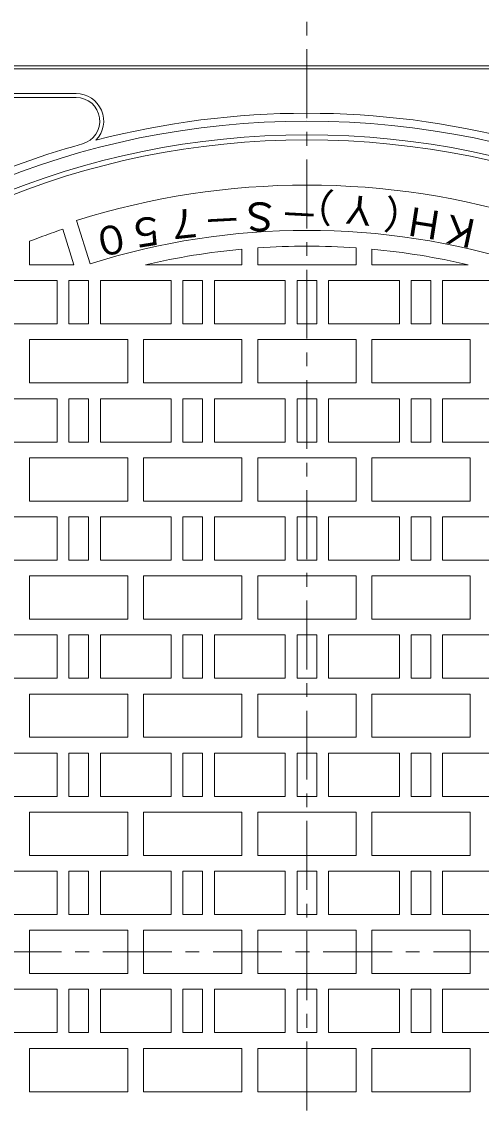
# Model space of a CAD drawing. Units: millimetres, scale not verified. Extents: x -1027 to 1330, y -947 to 943.
# Drawn here: x -659 to -425, y 353 to 904 of the extents above; entities that cross this region are included whole.
import ezdxf
from ezdxf.enums import TextEntityAlignment as Align

# ---------------------------------------------------------------- set-up
doc = ezdxf.new("R2010")
doc.units = ezdxf.units.MM
doc.header["$LTSCALE"] = 7
doc.linetypes.add('CHAIN1', pattern=[8, 5, -1, 1, -1])
for name, color, linetype, lineweight in [('0-0_通り芯', 3, 'CHAIN1', 9), ('0-1_躯体', 2, 'Continuous', 9), ('0-2_仕上', 3, 'Continuous', 9), ('0-5_寸法', 7, 'Continuous', 9)]:
    doc.layers.add(name, color=color, linetype=linetype, lineweight=lineweight)
doc.styles.add('ＭＳ ゴシック', font='')
doc.styles.get('ＭＳ ゴシック').set_extended_font_data('MS Gothic')

msp = doc.modelspace()

# ---------------------------------------------------------------- linework, layer by layer
at = {"layer": '0-0_通り芯'}
for p, q in [((-513.805, -41.422), (-513.805, 903.578)), ((-1009.529, 431.078), (-18.081, 431.078))]:
    msp.add_line(p, q, dxfattribs=at)
at = {"layer": '0-1_躯体'}
for p, q in [((-138.805, 881.078), (-888.805, 881.078)), ((-138.805, 879.578), (-888.805, 879.578)), ((-874.522, 867.078), (-631.108, 867.078)), ((-843.396, 865.078), (-631.108, 865.078))]:
    msp.add_line(p, q, dxfattribs=at)
for radius in [422, 415]:
    msp.add_circle((-513.805, 431.078), radius, dxfattribs=at)
for centre, radius, start, end in [((-631.108, 853.078), 14, 316.06198, 90), ((-631.108, 853.078), 12, 285.53416, 90), ((-513.805, 431.078), 426, 75.42221, 104.57779), ((-513.805, 431.078), 426, 105.5343, 125.27141)]:
    msp.add_arc(centre, radius, start, end, dxfattribs=at)
at = {"layer": '0-2_仕上'}
for p, q in [((-624.013, 780.616), (-630.93, 802.551)), ((-632.232, 780.078), (-637.933, 798.159)), ((-654.805, 780.078), (-654.805, 792.015)), ((-546.805, 788.056), (-546.805, 780.078)), ((-538.805, 780.078), (-538.805, 788.705)), ((-488.805, 780.078), (-488.805, 788.705)), ((-480.805, 788.056), (-480.805, 780.078)), ((-654.805, 780.078), (-632.232, 780.078)), ((-595.788, 780.078), (-546.805, 780.078)), ((-538.805, 780.078), (-488.805, 780.078)), ((-480.805, 780.078), (-431.822, 780.078)), ((-634.805, 750.078), (-634.805, 772.078)), ((-518.805, 750.078), (-518.805, 772.078)), ((-518.805, 772.078), (-508.805, 772.078)), ((-508.805, 750.078), (-508.805, 772.078)), ((-624.805, 750.078), (-634.805, 750.078)), ((-508.805, 750.078), (-518.805, 750.078)), ((-654.805, 742.078), (-604.805, 742.078)), ((-654.805, 720.078), (-654.805, 742.078)), ((-604.805, 742.078), (-604.805, 720.078)), ((-596.805, 742.078), (-546.805, 742.078)), ((-596.805, 720.078), (-596.805, 742.078)), ((-546.805, 742.078), (-546.805, 720.078)), ((-538.805, 742.078), (-488.805, 742.078)), ((-538.805, 720.078), (-538.805, 742.078)), ((-488.805, 720.078), (-488.805, 742.078)), ((-430.805, 742.078), (-480.805, 742.078)), ((-480.805, 742.078), (-480.805, 720.078)), ((-430.805, 720.078), (-430.805, 742.078)), ((-654.805, 720.078), (-604.805, 720.078)), ((-596.805, 720.078), (-546.805, 720.078)), ((-538.805, 720.078), (-488.805, 720.078)), ((-480.805, 720.078), (-430.805, 720.078)), ((-518.805, 690.078), (-518.805, 712.079)), ((-518.805, 712.079), (-508.805, 712.079)), ((-508.805, 690.078), (-508.805, 712.079)), ((-508.805, 690.078), (-518.805, 690.078)), ((-654.805, 682.078), (-604.805, 682.078)), ((-654.805, 660.078), (-654.805, 682.078)), ((-604.805, 682.078), (-604.805, 660.078)), ((-596.805, 682.078), (-546.805, 682.078)), ((-596.805, 660.078), (-596.805, 682.078)), ((-546.805, 682.078), (-546.805, 660.078)), ((-538.805, 682.078), (-488.805, 682.078)), ((-538.805, 660.078), (-538.805, 682.078)), ((-488.805, 660.078), (-488.805, 682.078)), ((-430.805, 660.078), (-430.805, 682.078)), ((-654.805, 660.078), (-604.805, 660.078)), ((-596.805, 660.078), (-546.805, 660.078)), ((-538.805, 660.078), (-488.805, 660.078)), ((-480.805, 660.078), (-430.805, 660.078)), ((-518.805, 630.078), (-518.805, 652.078)), ((-518.805, 652.078), (-508.805, 652.078)), ((-508.805, 630.078), (-508.805, 652.078)), ((-508.805, 630.078), (-518.805, 630.078)), ((-654.805, 622.078), (-604.805, 622.078)), ((-654.805, 600.078), (-654.805, 622.078)), ((-604.805, 622.078), (-604.805, 600.078)), ((-596.805, 622.078), (-546.805, 622.078)), ((-596.805, 600.078), (-596.805, 622.078)), ((-546.805, 622.078), (-546.805, 600.078)), ((-538.805, 622.078), (-488.805, 622.078)), ((-538.805, 600.078), (-538.805, 622.078)), ((-488.805, 600.078), (-488.805, 622.078)), ((-430.805, 600.078), (-430.805, 622.078)), ((-654.805, 600.078), (-604.805, 600.078)), ((-596.805, 600.078), (-546.805, 600.078)), ((-538.805, 600.078), (-488.805, 600.078)), ((-480.805, 600.078), (-430.805, 600.078)), ((-518.805, 570.078), (-518.805, 592.078)), ((-518.805, 592.078), (-508.805, 592.078)), ((-508.805, 570.078), (-508.805, 592.078)), ((-508.805, 570.078), (-518.805, 570.078)), ((-654.805, 562.078), (-604.805, 562.078)), ((-654.805, 540.078), (-654.805, 562.078)), ((-604.805, 562.078), (-604.805, 540.078)), ((-596.805, 562.078), (-546.805, 562.078)), ((-596.805, 540.078), (-596.805, 562.078)), ((-546.805, 562.078), (-546.805, 540.078)), ((-538.805, 562.078), (-488.805, 562.078)), ((-538.805, 540.078), (-538.805, 562.078)), ((-488.805, 540.078), (-488.805, 562.078)), ((-430.805, 562.078), (-480.805, 562.078)), ((-480.805, 562.078), (-480.805, 540.078)), ((-430.805, 540.078), (-430.805, 562.078)), ((-654.805, 540.078), (-604.805, 540.078)), ((-596.805, 540.078), (-546.805, 540.078)), ((-538.805, 540.078), (-488.805, 540.078)), ((-480.805, 540.078), (-430.805, 540.078)), ((-518.805, 510.078), (-518.805, 532.078)), ((-518.805, 532.078), (-508.805, 532.078)), ((-508.805, 510.078), (-508.805, 532.078)), ((-508.805, 510.078), (-518.805, 510.078)), ((-654.805, 502.078), (-604.805, 502.078)), ((-654.805, 480.078), (-654.805, 502.078)), ((-604.805, 502.078), (-604.805, 480.078)), ((-596.805, 502.078), (-546.805, 502.078)), ((-596.805, 480.078), (-596.805, 502.078)), ((-546.805, 502.078), (-546.805, 480.078)), ((-538.805, 502.078), (-488.805, 502.078)), ((-538.805, 480.078), (-538.805, 502.078)), ((-488.805, 480.078), (-488.805, 502.078)), ((-430.805, 502.078), (-480.805, 502.078)), ((-480.805, 502.078), (-480.805, 480.078)), ((-430.805, 480.078), (-430.805, 502.078)), ((-654.805, 480.078), (-604.805, 480.078)), ((-596.805, 480.078), (-546.805, 480.078)), ((-538.805, 480.078), (-488.805, 480.078)), ((-480.805, 480.078), (-430.805, 480.078)), ((-518.805, 450.078), (-518.805, 472.078)), ((-518.805, 472.078), (-508.805, 472.078)), ((-508.805, 450.078), (-508.805, 472.078)), ((-508.805, 450.078), (-518.805, 450.078)), ((-654.805, 420.078), (-654.805, 442.078)), ((-654.805, 442.078), (-604.805, 442.078)), ((-604.805, 442.078), (-604.805, 420.078)), ((-596.805, 442.078), (-546.805, 442.078)), ((-596.805, 420.078), (-596.805, 442.078)), ((-546.805, 442.078), (-546.805, 420.078)), ((-538.805, 442.078), (-488.805, 442.078)), ((-538.805, 420.078), (-538.805, 442.078)), ((-488.805, 420.078), (-488.805, 442.078)), ((-430.805, 442.078), (-480.805, 442.078)), ((-480.805, 442.078), (-480.805, 420.078)), ((-430.805, 420.078), (-430.805, 442.078)), ((-654.805, 420.078), (-604.805, 420.078)), ((-596.805, 420.078), (-546.805, 420.078)), ((-538.805, 420.078), (-488.805, 420.078)), ((-480.805, 420.078), (-430.805, 420.078)), ((-518.805, 390.078), (-518.805, 412.079)), ((-518.805, 412.079), (-508.805, 412.079)), ((-508.805, 390.078), (-508.805, 412.079)), ((-444.805, 412.079), (-444.805, 390.078)), ((-508.805, 390.078), (-518.805, 390.078)), ((-444.805, 390.078), (-408.805, 390.078)), ((-654.805, 382.078), (-654.805, 360.078)), ((-654.805, 382.078), (-604.805, 382.078)), ((-604.805, 360.078), (-604.805, 382.078)), ((-596.805, 382.078), (-596.805, 360.078)), ((-596.805, 382.078), (-546.805, 382.078)), ((-546.805, 360.078), (-546.805, 382.078)), ((-538.805, 382.078), (-538.805, 360.078)), ((-538.805, 382.078), (-488.805, 382.078)), ((-488.805, 382.078), (-488.805, 360.078)), ((-480.805, 360.078), (-480.805, 382.078)), ((-480.805, 382.078), (-430.805, 382.078)), ((-430.805, 382.078), (-430.805, 360.078)), ((-654.805, 360.078), (-604.805, 360.078)), ((-596.805, 360.078), (-546.805, 360.078)), ((-538.805, 360.078), (-488.805, 360.078)), ((-430.805, 360.078), (-480.805, 360.078))]:
    msp.add_line(p, q, dxfattribs=at)
for points in [[(-676.805, 750.078), (-676.805, 772.078), (-640.805, 772.078), (-640.805, 750.078)], [(-618.805, 750.078), (-618.805, 772.078), (-582.805, 772.078), (-582.805, 750.078)], [(-576.805, 750.078), (-576.805, 772.078), (-566.805, 772.078), (-566.805, 750.078)], [(-560.805, 750.078), (-560.805, 772.078), (-524.805, 772.078), (-524.805, 750.078)], [(-466.805, 750.078), (-466.805, 772.078), (-502.805, 772.078), (-502.805, 750.078)], [(-450.805, 750.078), (-450.805, 772.078), (-460.805, 772.078), (-460.805, 750.078)], [(-408.805, 750.078), (-408.805, 772.078), (-444.805, 772.078), (-444.805, 750.078)], [(-676.805, 690.078), (-676.805, 712.079), (-640.805, 712.079), (-640.805, 690.078)], [(-634.805, 690.078), (-634.805, 712.079), (-624.805, 712.079), (-624.805, 690.078)], [(-618.805, 690.078), (-618.805, 712.079), (-582.805, 712.079), (-582.805, 690.078)], [(-576.805, 690.078), (-576.805, 712.079), (-566.805, 712.079), (-566.805, 690.078)], [(-560.805, 690.078), (-560.805, 712.079), (-524.805, 712.079), (-524.805, 690.078)], [(-466.805, 690.078), (-466.805, 712.079), (-502.805, 712.079), (-502.805, 690.078)], [(-450.805, 690.078), (-450.805, 712.079), (-460.805, 712.079), (-460.805, 690.078)], [(-408.805, 690.078), (-408.805, 712.079), (-444.805, 712.079), (-444.805, 690.078)], [(-676.805, 630.078), (-676.805, 652.078), (-640.805, 652.078), (-640.805, 630.078)], [(-634.805, 630.078), (-634.805, 652.078), (-624.805, 652.078), (-624.805, 630.078)], [(-618.805, 630.078), (-618.805, 652.078), (-582.805, 652.078), (-582.805, 630.078)], [(-576.805, 630.078), (-576.805, 652.078), (-566.805, 652.078), (-566.805, 630.078)], [(-560.805, 630.078), (-560.805, 652.078), (-524.805, 652.078), (-524.805, 630.078)], [(-466.805, 630.078), (-466.805, 652.078), (-502.805, 652.078), (-502.805, 630.078)], [(-450.805, 630.078), (-450.805, 652.078), (-460.805, 652.078), (-460.805, 630.078)], [(-408.805, 630.078), (-408.805, 652.078), (-444.805, 652.078), (-444.805, 630.078)], [(-676.805, 570.078), (-676.805, 592.078), (-640.805, 592.078), (-640.805, 570.078)], [(-634.805, 570.078), (-634.805, 592.078), (-624.805, 592.078), (-624.805, 570.078)], [(-618.805, 570.078), (-618.805, 592.078), (-582.805, 592.078), (-582.805, 570.078)], [(-576.805, 570.078), (-576.805, 592.078), (-566.805, 592.078), (-566.805, 570.078)], [(-560.805, 570.078), (-560.805, 592.078), (-524.805, 592.078), (-524.805, 570.078)], [(-466.805, 570.078), (-466.805, 592.078), (-502.805, 592.078), (-502.805, 570.078)], [(-450.805, 570.078), (-450.805, 592.078), (-460.805, 592.078), (-460.805, 570.078)], [(-408.805, 570.078), (-408.805, 592.078), (-444.805, 592.078), (-444.805, 570.078)], [(-676.805, 510.078), (-676.805, 532.078), (-640.805, 532.078), (-640.805, 510.078)], [(-634.805, 510.078), (-634.805, 532.078), (-624.805, 532.078), (-624.805, 510.078)], [(-618.805, 510.078), (-618.805, 532.078), (-582.805, 532.078), (-582.805, 510.078)], [(-576.805, 510.078), (-576.805, 532.078), (-566.805, 532.078), (-566.805, 510.078)], [(-560.805, 510.078), (-560.805, 532.078), (-524.805, 532.078), (-524.805, 510.078)], [(-466.805, 510.078), (-466.805, 532.078), (-502.805, 532.078), (-502.805, 510.078)], [(-450.805, 510.078), (-450.805, 532.078), (-460.805, 532.078), (-460.805, 510.078)], [(-408.805, 510.078), (-408.805, 532.078), (-444.805, 532.078), (-444.805, 510.078)], [(-676.805, 450.078), (-676.805, 472.078), (-640.805, 472.078), (-640.805, 450.078)], [(-634.805, 450.078), (-634.805, 472.078), (-624.805, 472.078), (-624.805, 450.078)], [(-618.805, 450.078), (-618.805, 472.078), (-582.805, 472.078), (-582.805, 450.078)], [(-576.805, 450.078), (-576.805, 472.078), (-566.805, 472.078), (-566.805, 450.078)], [(-560.805, 450.078), (-560.805, 472.078), (-524.805, 472.078), (-524.805, 450.078)], [(-466.805, 450.078), (-466.805, 472.078), (-502.805, 472.078), (-502.805, 450.078)], [(-450.805, 450.078), (-450.805, 472.078), (-460.805, 472.078), (-460.805, 450.078)], [(-408.805, 450.078), (-408.805, 472.078), (-444.805, 472.078), (-444.805, 450.078)], [(-676.805, 412.078), (-676.805, 390.078), (-640.805, 390.078), (-640.805, 412.078)], [(-634.805, 412.078), (-634.805, 390.078), (-624.805, 390.078), (-624.805, 412.078)], [(-618.805, 390.078), (-618.805, 412.079), (-582.805, 412.079), (-582.805, 390.078)], [(-576.805, 390.078), (-576.805, 412.079), (-566.805, 412.079), (-566.805, 390.078)], [(-560.805, 390.078), (-560.805, 412.079), (-524.805, 412.079), (-524.805, 390.078)], [(-466.805, 390.078), (-466.805, 412.079), (-502.805, 412.079), (-502.805, 390.078)], [(-450.805, 390.078), (-450.805, 412.079), (-460.805, 412.079), (-460.805, 390.078)]]:
    msp.add_lwpolyline(points, close=True, dxfattribs=at)
for points in [[(-634.805, 772.078), (-624.805, 772.078), (-624.805, 750.078)], [(-430.805, 682.078), (-480.805, 682.078), (-480.805, 660.078)], [(-430.805, 622.078), (-480.805, 622.078), (-480.805, 600.078)], [(-408.805, 390.078), (-408.805, 412.078), (-444.805, 412.078)]]:
    msp.add_lwpolyline(points, dxfattribs=at)
msp.add_circle((-513.805, 431.078), 412.5, dxfattribs=at)
for radius, start, end in [(389.5, 72.50002, 107.5), (387.5, 108.68297, 111.33813), (366.5, 72.50002, 107.5), (358.5, 95.28157, 103.21959), (358.5, 86.00127, 93.99873), (358.5, 76.78041, 84.71843)]:
    msp.add_arc((-513.805, 431.078), radius, start, end, dxfattribs=at)

# ---------------------------------------------------------------- texts
at = {"layer": '0-5_寸法', "color": 6, "style": 'ＭＳ ゴシック'}
for s, rotation, p in [('Ｓ', 180, (-527.616, 816.201)), ('５', 189, (-587.366, 809.968)), ('７', 186, (-567.426, 813.689)), ('－', 177, (-507.058, 817.071)), ('Ｈ', 171, (-442.495, 811.125)), ('Ｋ', 168, (-423.407, 806.389)), ('０', 192, (-605.944, 806.216)), ('－', 183, (-547.509, 815.305))]:
    msp.add_text(s, height=14.66, rotation=rotation, dxfattribs=at).set_placement(p, align=Align.BOTTOM_LEFT)
at = {"layer": '0-5_寸法', "color": 6, "insert": (-453.56, 813.539), "char_height": 14.66, "attachment_point": 7, "rotation": 174, "style": 'ＭＳ ゴシック'}
msp.add_mtext('\\T1.15;（Ｙ）', dxfattribs=at)

doc.saveas('drawing.dxf')
